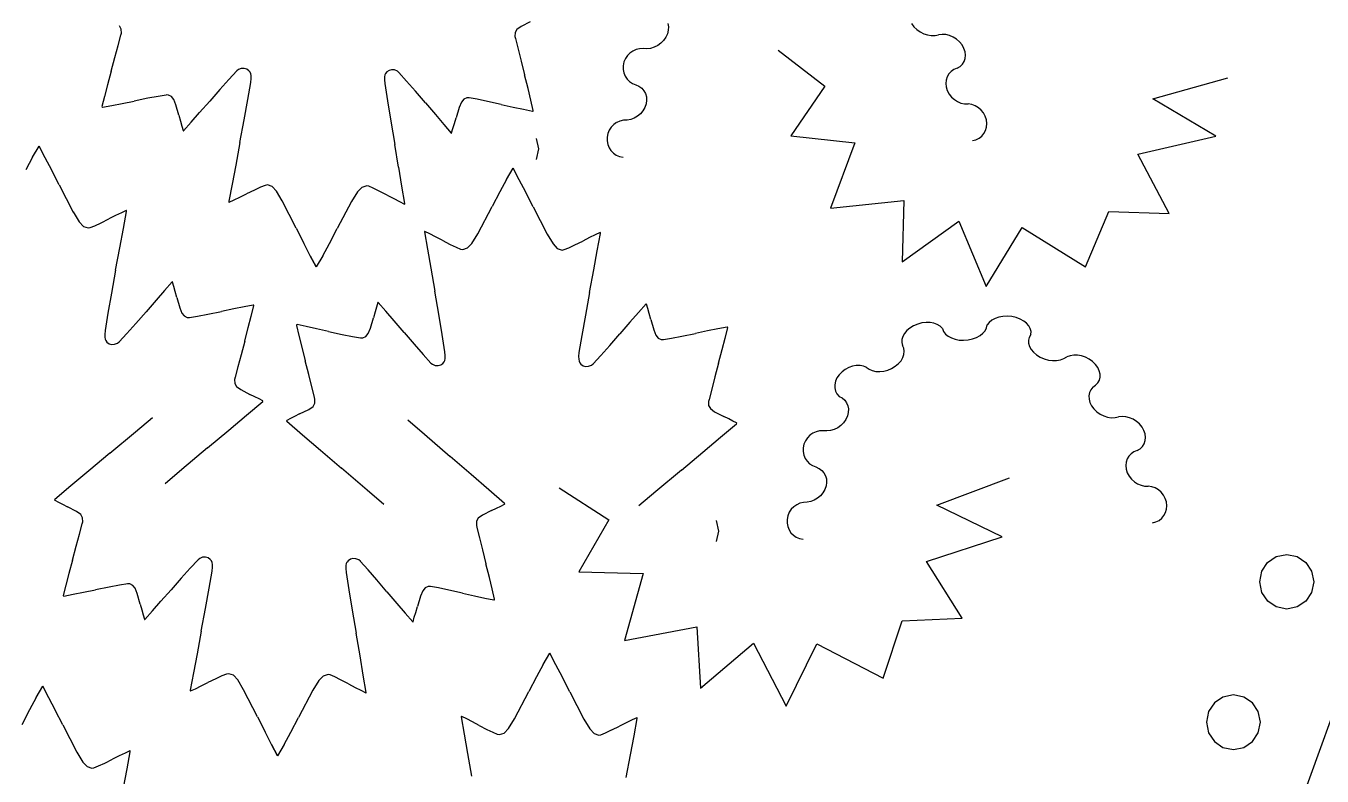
# Model space of a CAD drawing. Extents: x -196 to 369, y 430 to 811.
# Drawn here: x 111.6 to 257.4, y 496.3 to 580.6 of the extents above; entities that cross this region are included whole.
import ezdxf

# ---------------------------------------------------------------- set-up
doc = ezdxf.new("R2010")
doc.units = 0

msp = doc.modelspace()

# ---------------------------------------------------------------- linework, layer by layer
at = {"layer": 'Layer 1'}
for p, q in [((122.281, 580.297), (122.084638, 580.647657)), ((167.271, 580.594), (166.79624, 580.253156)), ((168.308, 581.108), (167.27147, 580.594752)), ((183.78821, 580.910415), (183.854451, 580.544671)), ((183.854, 580.545), (183.841175, 580.159537)), ((211.208, 580.915), (211.472018, 580.552819)), ((211.472018, 580.552819), (211.803784, 580.229743)), ((121.925, 578.448), (122.23357, 579.60847)), ((122.234, 579.608), (122.290186, 579.851986)), ((122.29, 579.852), (122.280777, 580.296841)), ((166.599, 579.909), (166.586634, 579.464321)), ((166.587, 579.465), (166.640607, 579.215405)), ((166.79624, 580.253156), (166.599124, 579.90899)), ((166.64, 579.215), (166.929751, 578.0488)), ((183.566, 579.371), (183.31054, 578.998727)), ((183.746, 579.765), (183.565744, 579.37133)), ((183.841, 580.159), (183.746004, 579.764226)), ((211.803784, 580.229743), (212.178456, 579.966671)), ((212.179, 579.966), (212.583927, 579.765888)), ((212.583927, 579.765888), (213.006503, 579.631702)), ((213.006, 579.632), (213.433574, 579.566705)), ((213.433574, 579.566705), (213.853524, 579.573267)), ((213.854, 579.573), (214.253697, 579.654367)), ((214.662, 579.699), (214.253495, 579.654678)), ((215.080879, 579.666918), (214.662496, 579.698764)), ((215.497, 579.563), (215.080879, 579.666918)), ((215.897861, 579.391761), (215.49615, 579.56364)), ((216.273, 579.156), (215.897861, 579.391761)), ((216.609618, 578.860086), (216.273198, 579.155618)), ((121.56, 577.09), (121.924561, 578.44788)), ((166.93, 578.049), (167.272736, 576.68321)), ((179.517947, 577.596372), (179.235947, 577.308199)), ((179.847, 577.827), (179.517947, 577.596372)), ((180.214131, 577.991594), (179.847134, 577.826227)), ((180.61, 578.084), (180.214131, 577.991594)), ((181.026, 578.096), (180.610331, 578.084263)), ((181.437, 578.072), (181.025653, 578.095905)), ((181.85144, 578.124607), (181.436588, 578.072021)), ((182.258, 578.249), (181.85144, 578.124607)), ((182.645383, 578.441073), (182.2589, 578.249567)), ((183, 578.695), (182.645383, 578.441073)), ((183.311, 579.006), (183.000019, 578.694345)), ((196.192, 577.913), (201.46296, 573.86094)), ((216.89517, 578.508877), (216.609618, 578.860086)), ((217.108, 578.125), (216.89517, 578.508877)), ((217.236, 577.736), (217.108162, 578.125226)), ((217.281, 577.352), (217.235932, 577.736026)), ((121.141, 575.543), (121.560906, 577.08979)), ((167.273, 576.683), (167.66752, 575.12847)), ((178.763581, 576.175441), (178.759938, 575.754644)), ((178.85, 576.59), (178.763581, 576.175441)), ((179.01, 576.97), (178.849296, 576.589853)), ((179.236, 577.308), (179.010104, 576.969998)), ((216.678, 576.079), (216.941839, 576.336681)), ((216.941839, 576.336681), (217.13178, 576.641782)), ((217.132, 576.642), (217.245836, 576.983955)), ((217.245836, 576.983955), (217.28132, 577.352224)), ((121.141, 575.543), (120.729835, 574.01529)), ((135.272, 575.583), (134.39412, 574.628906)), ((135.459, 575.728), (135.272303, 575.583554)), ((135.783, 575.849), (135.459341, 575.727881)), ((136.103, 575.868), (135.782172, 575.848638)), ((136.397, 575.784), (136.103738, 575.867878)), ((136.641, 575.605), (136.39686, 575.784346)), ((136.77, 575.439), (136.640345, 575.605008)), ((136.845, 575.272), (136.77012, 575.43879)), ((136.882, 575.058), (136.845904, 575.271979)), ((136.852, 574.292), (136.890292, 574.729047)), ((136.89, 574.729), (136.881191, 575.058241)), ((151.915, 574.924), (151.901249, 574.595299)), ((151.955, 575.138), (151.915695, 574.924826)), ((152.032, 575.303), (151.954625, 575.137585)), ((152.165, 575.467), (152.03288, 575.303356)), ((152.411, 575.642), (152.16415, 575.467012)), ((152.706, 575.72), (152.411435, 575.641363)), ((153.026, 575.695), (152.705506, 575.72007)), ((153.348, 575.568), (153.026336, 575.695005)), ((153.533, 575.42), (153.348499, 575.567882)), ((154.396, 574.45), (153.532572, 575.420028)), ((168.053, 573.594), (167.667311, 575.12905)), ((178.759938, 575.754644), (178.836752, 575.356614)), ((178.836, 575.356), (178.985956, 574.989683)), ((178.985956, 574.989683), (179.201795, 574.664032)), ((215.215756, 574.920715), (215.102074, 574.563393)), ((215.401, 575.241), (215.215756, 574.920715)), ((215.653955, 575.514032), (215.401581, 575.240868)), ((215.969, 575.73), (215.653955, 575.514032)), ((216.342, 575.879), (215.96873, 575.730262)), ((216.343, 575.879), (216.67852, 576.078721)), ((238.38305, 572.44474), (246.80436, 574.80161)), ((120.729, 574.015), (120.392074, 572.71885)), ((133.381, 573.505), (132.23215, 572.20006)), ((134.395, 574.629), (133.38127, 573.50492)), ((136.52, 572.363), (136.851504, 574.29212)), ((151.902, 574.596), (151.933733, 574.158322)), ((151.934, 574.158), (152.239039, 572.20824)), ((155.393, 573.308), (154.396284, 574.45046)), ((156.522, 571.982), (155.39286, 573.30769)), ((168.368, 572.291), (168.053292, 573.59388)), ((179.202, 574.664), (179.476414, 574.387921)), ((179.476414, 574.387921), (179.80213, 574.170383)), ((179.802, 574.171), (180.171737, 574.020933)), ((180.172, 574.021), (180.540477, 573.862295)), ((180.541, 573.862), (180.849146, 573.637643)), ((180.849146, 573.637643), (181.092859, 573.357801)), ((181.092, 573.358), (181.267148, 573.032873)), ((201.46296, 573.86094), (197.6366, 568.29128)), ((215.065, 574.179), (215.107762, 573.77778)), ((215.103, 574.564), (215.065325, 574.1797)), ((215.108, 573.778), (215.235652, 573.369936)), ((215.235652, 573.369936), (215.44193, 572.983667)), ((120.393, 572.719), (120.10083, 571.56638)), ((121.202, 571.685), (122.36475, 571.911996)), ((122.365, 571.912), (123.73481, 572.193301)), ((125.263, 572.505), (123.73447, 572.193442)), ((126.437, 572.724), (125.26293, 572.504643)), ((127.351, 572.877), (126.437831, 572.723601)), ((127.59, 572.869), (127.35054, 572.877741)), ((127.932, 572.693), (127.590147, 572.868969)), ((128.192, 572.362), (127.932191, 572.692509)), ((128.436, 571.762), (128.191782, 572.362535)), ((128.769, 570.595), (128.43607, 571.7612)), ((131.101, 570.907), (132.23215, 572.19999)), ((136.116, 570.098), (136.520349, 572.36251)), ((152.239, 572.208), (152.612107, 569.9197)), ((156.522, 571.982), (157.63351, 570.66868)), ((160.564, 572.074), (160.310793, 571.477889)), ((160.829, 572.4), (160.56432, 572.074159)), ((161.173, 572.569), (160.828514, 572.399161)), ((161.413, 572.574), (161.173084, 572.569569)), ((162.321, 572.404), (161.413348, 572.574087)), ((163.489, 572.162), (162.32038, 572.403335)), ((165.014, 571.821), (163.48941, 572.162026)), ((165.014, 571.821), (166.37818, 571.514155)), ((168.64, 571.134), (168.368537, 572.29076)), ((181.34, 571.887), (181.199649, 571.482541)), ((181.267148, 573.032873), (181.369606, 572.672644)), ((181.396, 572.287), (181.340705, 571.887109)), ((181.37, 572.672), (181.395644, 572.286836)), ((215.44193, 572.983667), (215.710239, 572.644926)), ((215.71, 572.645), (216.029237, 572.359576)), ((216.029237, 572.359576), (216.388304, 572.133217)), ((216.388, 572.133), (216.775801, 571.971454)), ((216.775801, 571.971454), (217.181229, 571.880518)), ((217.181, 571.881), (217.592969, 571.866414)), ((217.997, 571.799), (217.592568, 571.865657)), ((218.38142, 571.658659), (217.997977, 571.799855)), ((245.439, 568.255), (238.38305, 572.44474)), ((120.1, 571.567), (120.114839, 571.509399)), ((120.115, 571.509), (120.170475, 571.490751)), ((120.171, 571.491), (121.20268, 571.68507)), ((128.769, 570.595), (128.948066, 569.932304)), ((130.144, 569.822), (131.100788, 570.90663)), ((157.634, 570.669), (158.574377, 569.56739)), ((159.771, 569.658), (159.959987, 570.317527)), ((160.311, 571.478), (159.960595, 570.31785)), ((166.378, 571.515), (167.53682, 571.266881)), ((167.537, 571.266), (168.56372, 571.05411)), ((168.564, 571.055), (168.62317, 571.073295)), ((168.623, 571.073), (168.639621, 571.134002)), ((180.374974, 570.494281), (180.008982, 570.277665)), ((180.703, 570.771), (180.374974, 570.494281)), ((180.981369, 571.101987), (180.702576, 570.770605)), ((181.199649, 571.482541), (180.981369, 571.101987)), ((218.734, 571.45), (218.38142, 571.658659)), ((219.045769, 571.180287), (218.73393, 571.449315)), ((219.307, 570.858), (219.045769, 571.180287)), ((219.507071, 570.489585), (219.30632, 570.858045)), ((219.63747, 570.082061), (219.507071, 570.489585)), ((128.948, 569.933), (129.103348, 569.371068)), ((129.103, 569.371), (129.243215, 568.871802)), ((129.244, 568.872), (129.25953, 568.847816)), ((129.259, 568.847), (129.280569, 568.850772)), ((129.281, 568.849), (130.144347, 569.822362)), ((135.637, 567.528), (136.115717, 570.09825)), ((152.612, 569.92), (153.055406, 567.32142)), ((158.574, 569.567), (159.422351, 568.578761)), ((159.46, 568.602), (159.607589, 569.098748)), ((159.608, 569.099), (159.771772, 569.658417)), ((177.193, 568.92), (177.032296, 568.539853)), ((177.418, 569.258), (177.192104, 568.92)), ((177.699962, 569.54638), (177.417962, 569.258198)), ((178.029, 569.777), (177.699962, 569.54638)), ((178.396131, 569.942594), (178.029126, 569.777219)), ((178.792, 570.035), (178.396131, 569.942594)), ((179.208, 570.047), (178.792331, 570.035272)), ((179.208, 570.047), (178.795749, 570.043511)), ((179.616315, 570.126969), (179.20821, 570.046973)), ((180.009, 570.278), (179.616315, 570.126969)), ((219.361047, 568.548717), (219.541409, 568.887084)), ((219.542, 568.887), (219.652378, 569.26163)), ((219.686, 569.663), (219.63747, 570.082061)), ((219.652, 569.262), (219.686071, 569.663535)), ((135.637, 567.528), (135.15829, 564.99343)), ((159.422, 568.579), (159.444, 568.579)), ((159.444, 568.577), (159.459898, 568.601832)), ((168.964, 567.994), (169.23915, 566.81258)), ((176.945567, 568.125441), (176.941923, 567.704652)), ((176.941923, 567.704652), (177.018745, 567.306613)), ((177.032, 568.54), (176.945567, 568.125441)), ((197.637, 568.291), (204.81597, 567.508316)), ((204.81597, 567.508316), (202.09915, 560.163186)), ((218.066, 567.746), (218.46326, 567.845499)), ((218.463, 567.845), (218.815499, 568.018274)), ((218.815499, 568.018274), (219.116915, 568.255954)), ((219.117, 568.256), (219.361047, 568.548717)), ((236.69361, 566.231411), (245.43875, 568.254881)), ((112.297, 565.869), (113.035723, 567.12387)), ((113.035723, 567.12387), (113.6979, 565.86109)), ((113.698, 565.861), (113.035823, 567.12378)), ((153.497, 564.762), (153.055672, 567.32109)), ((169.23915, 566.81258), (168.963986, 565.63119)), ((177.019, 567.307), (177.168963, 566.940683)), ((177.168963, 566.940683), (177.384802, 566.615032)), ((177.384, 566.615), (177.658414, 566.338921)), ((177.658414, 566.338921), (177.98413, 566.121383)), ((177.985, 566.121), (178.354737, 565.970941)), ((178.354, 565.971), (178.760458, 565.89735)), ((240.1987, 559.528231), (236.69361, 566.231411)), ((112.297, 565.869), (111.552558, 564.4671)), ((113.6979, 565.86109), (114.431177, 564.45097)), ((135.159, 564.993), (134.755775, 562.84331)), ((153.863, 562.602), (153.497592, 564.76275)), ((165.627, 563.389), (166.365723, 564.64387)), ((166.365723, 564.64387), (167.0279, 563.38109)), ((167.028, 563.381), (166.365823, 564.64378)), ((114.431177, 564.45097), (114.431, 564.451)), ((115.292, 562.776), (114.431406, 564.45098)), ((165.627, 563.389), (164.882558, 561.9871)), ((167.0279, 563.38109), (167.761177, 561.97097)), ((115.292, 562.776), (116.87463, 559.7139)), ((134.755, 562.844), (134.395102, 560.91642)), ((135.618599, 561.372153), (136.384754, 561.752023)), ((137.267, 562.187), (136.384852, 561.75249)), ((137.957, 562.5), (137.26782, 562.186396)), ((138.482, 562.714), (137.955966, 562.50033)), ((138.723, 562.757), (138.482471, 562.713517)), ((139.253, 562.578), (138.722774, 562.757878)), ((139.734, 562.069), (139.253008, 562.577636)), ((140.392, 560.953), (139.734436, 562.06893)), ((148.87, 561.992), (148.197953, 560.89214)), ((149.36, 562.488), (148.87039, 561.991564)), ((149.898, 562.658), (149.359056, 562.488211)), ((150.146, 562.609), (149.898574, 562.657599)), ((150.646, 562.397), (150.146468, 562.609693)), ((151.313, 562.075), (150.646129, 562.396272)), ((152.192, 561.616), (151.311805, 562.075432)), ((152.192, 561.616), (152.94049, 561.220424)), ((154.188, 560.654), (153.862864, 562.6017)), ((164.882, 561.987), (164.00839, 560.32181)), ((168.621, 560.296), (167.760406, 561.97098)), ((167.761177, 561.97097), (167.761, 561.971)), ((134.388, 560.84), (134.398655, 560.819784)), ((134.395, 560.916), (134.388133, 560.839396)), ((134.398, 560.819), (134.419978, 560.816916)), ((134.42, 560.817), (134.973888, 561.067959)), ((134.974, 561.068), (135.618599, 561.372153)), ((141.965, 557.886), (140.39238, 560.95325)), ((148.198, 560.892), (146.57721, 557.84488)), ((152.941, 561.22), (153.577346, 560.893238)), ((153.578, 560.893), (154.141933, 560.609398)), ((154.142, 560.61), (154.176165, 560.616292)), ((154.176, 560.616), (154.187567, 560.654019)), ((162.398, 557.269), (164.00883, 560.3214)), ((168.621, 560.296), (170.20363, 557.2339)), ((202.09915, 560.163186), (210.33717, 561.022715)), ((210.33717, 561.022715), (210.172598, 554.118265)), ((116.874, 559.714), (117.535206, 558.60022)), ((120.003, 558.49), (120.883724, 558.927389)), ((121.648398, 559.309743), (120.883488, 558.927372)), ((122.292, 559.616), (121.648398, 559.309743)), ((122.845, 559.869), (122.291935, 559.616233)), ((122.517, 557.841), (122.8706, 559.76974)), ((122.867, 559.867), (122.845015, 559.869013)), ((122.878, 559.847), (122.867279, 559.867181)), ((122.871, 559.77), (122.877617, 559.846626)), ((210.172, 554.118), (216.54834, 558.67728)), ((216.54834, 558.67728), (219.60719, 551.31859)), ((230.773, 553.535), (233.42166, 559.77459)), ((233.422, 559.774), (240.1987, 559.528231)), ((117.536, 558.6), (118.01865, 558.092938)), ((118.018, 558.093), (118.54881, 557.914855)), ((118.549, 557.915), (118.789386, 557.959269)), ((118.789, 557.959), (119.314333, 558.174387)), ((119.315, 558.174), (120.003151, 558.489854)), ((122.121, 555.69), (122.517201, 557.841)), ((141.965, 557.886), (142.820119, 556.20822)), ((145.698, 556.182), (146.577045, 557.84433)), ((156.407, 557.488), (156.738496, 555.54137)), ((156.419, 557.526), (156.407557, 557.487943)), ((156.453, 557.532), (156.418856, 557.525596)), ((157.018, 557.25), (156.453144, 557.531758)), ((157.656, 556.925), (157.01859, 557.249682)), ((161.729, 556.167), (162.397451, 557.26905)), ((170.204, 557.234), (170.865206, 556.12022)), ((176.175, 557.389), (175.621935, 557.136233)), ((175.847, 555.361), (176.2006, 557.28974)), ((176.197, 557.387), (176.175015, 557.389013)), ((176.208, 557.367), (176.197279, 557.387181)), ((176.201, 557.29), (176.207617, 557.366626)), ((219.60719, 551.31859), (223.64574, 557.98495)), ((223.646, 557.985), (230.77301, 553.53482)), ((142.819465, 556.20798), (142.82, 556.208)), ((143.548132, 554.79548), (142.819465, 556.20798)), ((144.949, 554.783), (145.698018, 556.18246)), ((158.406, 556.532), (157.656222, 556.925129)), ((158.406, 556.532), (159.28769, 556.075445)), ((159.287, 556.076), (159.954916, 555.756908)), ((159.955, 555.757), (160.455224, 555.54594)), ((161.241, 555.669), (161.728986, 556.167033)), ((170.866, 556.12), (171.34865, 555.612938)), ((172.644, 555.694), (173.332151, 556.009854)), ((173.333, 556.01), (174.213724, 556.447389)), ((174.978398, 556.829743), (174.213488, 556.447372)), ((175.622, 557.136), (174.978398, 556.829743)), ((121.65, 553.154), (122.120429, 555.69012)), ((143.548, 554.796), (144.206049, 553.53107)), ((144.206181, 553.53055), (143.548132, 554.79548)), ((144.949, 554.783), (144.206181, 553.53055)), ((156.739, 555.541), (157.111464, 553.38145)), ((160.456, 555.546), (160.703584, 555.498209)), ((160.703, 555.498), (161.241387, 555.669549)), ((171.348, 555.613), (171.87881, 555.434855)), ((171.879, 555.435), (172.119386, 555.479269)), ((172.119, 555.479), (172.644333, 555.694387)), ((175.451, 553.21), (175.847201, 555.361)), ((277.455, 555.31), (234.546, 436.805)), ((121.65, 553.154), (121.179681, 550.5822)), ((157.112, 553.382), (157.561684, 550.82437)), ((174.98, 550.674), (175.450429, 553.21012)), ((128.011, 551.854), (127.150837, 550.877823)), ((128.033, 551.856), (128.011443, 551.852158)), ((128.048, 551.832), (128.032391, 551.856133)), ((128.19, 551.333), (128.048155, 551.831737)), ((121.18, 550.582), (120.78305, 548.31618)), ((127.151, 550.878), (126.19776, 549.79025)), ((128.347, 550.771), (128.189818, 551.332421)), ((128.529, 550.109), (128.34777, 550.771107)), ((128.529, 550.109), (128.865737, 548.94389)), ((158.013, 548.227), (157.561109, 550.82412)), ((174.98, 550.674), (174.509681, 548.1022)), ((123.926, 547.185), (125.07058, 548.49369)), ((126.198, 549.79), (125.07108, 548.49332)), ((128.866, 548.944), (129.112178, 548.344266)), ((132.041, 548.211), (133.5685, 548.527549)), ((134.937, 548.814), (133.56811, 548.528226)), ((136.099, 549.045), (134.937, 548.814207)), ((137.13, 549.242), (136.09896, 549.044562)), ((136.912, 548.013), (137.200404, 549.16657)), ((137.185, 549.224), (137.129465, 549.242068)), ((137.2, 549.166), (137.184973, 549.223552)), ((150.853, 548.465), (150.666169, 547.804859)), ((151.015, 549.025), (150.853056, 548.465051)), ((151.161, 549.523), (151.015034, 549.025772)), ((151.177, 549.547), (151.161183, 549.522117)), ((151.199, 549.546), (151.177, 549.546)), ((152.05, 548.56), (151.198426, 549.545463)), ((152.994, 547.462), (152.05003, 548.56054)), ((181.341, 549.374), (180.480837, 548.397823)), ((181.363, 549.376), (181.341443, 549.372158)), ((181.378, 549.352), (181.362391, 549.376133)), ((181.52, 548.853), (181.378155, 549.351737)), ((181.677, 548.291), (181.519818, 548.852421)), ((120.783, 548.317), (120.457799, 546.3868)), ((122.916, 546.057), (123.92605, 547.18439)), ((129.112, 548.344), (129.372887, 548.014341)), ((129.372, 548.015), (129.714425, 547.840149)), ((129.715, 547.84), (129.954488, 547.832041)), ((129.954, 547.832), (130.866663, 547.988381)), ((130.867, 547.988), (132.04034, 548.211191)), ((136.579, 546.716), (136.91169, 548.01325)), ((142.007, 547.022), (141.990579, 546.960944)), ((142.065, 547.04), (142.00589, 547.021511)), ((143.093, 546.832), (142.06559, 547.040535)), ((150.32, 546.644), (150.666613, 547.80528)), ((154.11, 546.152), (152.9942, 547.46169)), ((158.394, 545.94), (158.013421, 548.22707)), ((174.51, 548.102), (174.11305, 545.83618)), ((179.528, 547.31), (178.40108, 546.01332)), ((180.481, 548.398), (179.52776, 547.31025)), ((181.858, 547.629), (181.67677, 548.291107)), ((181.858, 547.629), (182.194737, 546.46389)), ((211.906, 547.106), (211.448868, 546.913032)), ((212.374, 547.23), (211.905375, 547.106039)), ((212.841, 547.286), (212.373928, 547.229784)), ((213.294138, 547.276445), (212.841652, 547.286736)), ((213.719, 547.201), (213.294138, 547.276445)), ((214.10249, 547.061005), (213.718285, 547.200365)), ((214.433, 546.859), (214.10249, 547.061005)), ((219.662, 546.677), (219.738174, 547.007576)), ((219.954, 547.293), (219.737891, 547.007003)), ((220.248743, 547.536684), (219.954286, 547.292998)), ((220.61, 547.733), (220.248743, 547.536684)), ((221.025837, 547.877583), (220.609349, 547.733704)), ((221.486, 547.964), (221.025837, 547.877583)), ((221.978291, 547.987137), (221.486001, 547.963274)), ((222.491155, 547.943422), (221.978291, 547.987137)), ((222.989, 547.833), (222.491155, 547.943422)), ((223.439, 547.666), (222.989768, 547.83346)), ((223.831, 547.45), (223.438998, 547.666367)), ((224.15719, 547.192818), (223.830983, 547.449968)), ((224.409, 546.903), (224.15719, 547.192818)), ((120.421, 545.949), (120.430884, 545.61979)), ((120.458, 546.386), (120.421136, 545.948831)), ((120.431, 545.62), (120.467795, 545.40614)), ((122.042, 545.1), (122.916759, 546.056957)), ((136.173, 545.186), (136.579173, 546.71505)), ((141.99, 546.961), (142.265239, 545.80513)), ((142.265, 545.805), (142.583962, 544.50315)), ((144.253, 546.587), (143.09337, 546.831333)), ((145.618, 546.285), (144.25282, 546.587388)), ((145.618, 546.285), (147.14369, 545.948956)), ((147.143, 545.949), (148.31241, 545.711483)), ((148.313, 545.711), (149.221202, 545.543879)), ((149.221, 545.544), (149.4609, 545.549215)), ((149.461, 545.549), (149.804929, 545.719963)), ((149.805, 545.72), (150.068614, 546.046704)), ((150.069, 546.047), (150.320259, 546.643935)), ((154.11, 546.152), (155.24346, 544.83001)), ((158.705, 543.991), (158.393594, 545.93975)), ((174.113, 545.837), (173.787799, 543.9068)), ((177.256, 544.705), (178.40058, 546.01369)), ((182.195, 546.464), (182.441178, 545.864266)), ((182.442, 545.864), (182.702887, 545.534341)), ((182.702, 545.535), (183.044425, 545.360149)), ((183.284, 545.352), (184.196663, 545.508381)), ((184.197, 545.508), (185.37034, 545.731191)), ((185.37, 545.731), (186.8975, 546.047549)), ((188.267, 546.334), (186.89811, 546.048226)), ((189.429, 546.565), (188.267, 546.334207)), ((190.46, 546.762), (189.42896, 546.564562)), ((189.909, 544.236), (190.24169, 545.53325)), ((190.242, 545.533), (190.530404, 546.68657)), ((190.515, 546.744), (190.459465, 546.762068)), ((190.53, 546.686), (190.514973, 546.743552)), ((210.24, 545.72), (210.137105, 545.375511)), ((210.427459, 546.055232), (210.24058, 545.719033)), ((210.694, 546.373), (210.427459, 546.055232)), ((211.035901, 546.662436), (210.694005, 546.373191)), ((211.448868, 546.913032), (211.035901, 546.662436)), ((214.697, 546.596), (214.433226, 546.859388)), ((214.697, 546.596), (214.824229, 546.272293)), ((214.824, 546.272), (215.040991, 545.98528)), ((215.040991, 545.98528), (215.336184, 545.740656)), ((215.336, 545.741), (215.697816, 545.543546)), ((215.697816, 545.543546), (216.114691, 545.398363)), ((218.078024, 545.436097), (218.526607, 545.60222)), ((218.526, 545.602), (218.917221, 545.81722)), ((218.917221, 545.81722), (219.242526, 546.07344)), ((219.243, 546.074), (219.493819, 546.363095)), ((219.493819, 546.363095), (219.66159, 546.676976)), ((224.455, 545.612), (224.37485, 545.282188)), ((224.57774, 546.588734), (224.408908, 546.903072)), ((224.632, 545.919), (224.455074, 545.612196)), ((224.655, 546.258), (224.57774, 546.588734)), ((224.632, 545.919), (224.654892, 546.258015)), ((120.467, 545.406), (120.542425, 545.239455)), ((120.543, 545.24), (120.673197, 545.074416)), ((120.673, 545.074), (120.917725, 544.895453)), ((120.918, 544.896), (121.211534, 544.81308)), ((121.211, 544.813), (121.531763, 544.83341)), ((121.532, 544.833), (121.855261, 544.955175)), ((121.855, 544.955), (122.041224, 545.100055)), ((136.173, 545.186), (135.758149, 543.63784)), ((142.584, 544.503), (142.9747, 542.96922)), ((155.244, 544.83), (156.24444, 543.6908)), ((176.246, 543.577), (177.25605, 544.70439)), ((183.045, 545.36), (183.284488, 545.352041)), ((189.503, 542.706), (189.909173, 544.23505)), ((210.137105, 545.375511), (210.122478, 545.032825)), ((210.123, 545.032), (210.200955, 544.70125)), ((210.34, 544.384), (210.20044, 544.701153)), ((210.390431, 544.043534), (210.340033, 544.384144)), ((216.115, 545.398), (216.575361, 545.310171)), ((216.576, 545.311), (217.068275, 545.285625)), ((217.068, 545.285), (217.580622, 545.327162)), ((217.580622, 545.327162), (218.078024, 545.436097)), ((224.37485, 545.282188), (224.387257, 544.939543)), ((224.387, 544.939), (224.487713, 544.593664)), ((224.487713, 544.593664), (224.672492, 544.255787)), ((224.672, 544.256), (224.936607, 543.935732)), ((135.758, 543.638), (135.397877, 542.27894)), ((143.374, 541.416), (142.974405, 542.96923)), ((156.244, 543.691), (157.110592, 542.723797)), ((157.11, 542.724), (157.294983, 542.576722)), ((158.233, 542.506), (158.479277, 542.681794)), ((158.479, 542.682), (158.610585, 542.846075)), ((158.611, 542.846), (158.687835, 543.011666)), ((158.687, 543.011), (158.725609, 543.224302)), ((158.738, 543.553), (158.704838, 543.990572)), ((158.726, 543.225), (158.738677, 543.553744)), ((173.751, 543.469), (173.760884, 543.13979)), ((173.788, 543.906), (173.751136, 543.468831)), ((173.761, 543.14), (173.797795, 542.92614)), ((173.797, 542.926), (173.872425, 542.759455)), ((173.873, 542.76), (174.003197, 542.594416)), ((174.003, 542.594), (174.247725, 542.415453)), ((175.185, 542.475), (175.371224, 542.620055)), ((175.372, 542.62), (176.246759, 543.576957)), ((189.503, 542.706), (189.088149, 541.15784)), ((209.386866, 542.35742), (209.74722, 542.65723)), ((209.74722, 542.65723), (210.030101, 542.986278)), ((210.03, 542.987), (210.23306, 543.334753)), ((210.23306, 543.334753), (210.353979, 543.690663)), ((210.354, 543.69), (210.390431, 544.043534)), ((224.937, 543.936), (225.277188, 543.643491)), ((225.277, 543.643), (225.688522, 543.388417)), ((225.688522, 543.388417), (226.14462, 543.19098)), ((226.14462, 543.19098), (226.612658, 543.062401)), ((226.613, 543.063), (227.079922, 543.002149)), ((227.079922, 543.002149), (227.53269, 543.00788)), ((227.533, 543.008), (227.958556, 543.079159)), ((227.958556, 543.079159), (228.343842, 543.214607)), ((228.343, 543.214), (228.674973, 543.4126)), ((229.054, 543.544), (228.675098, 543.412456)), ((229.467423, 543.604843), (229.05416, 543.544648)), ((229.902, 543.595), (229.467423, 543.604843)), ((230.344896, 543.515955), (229.902035, 543.594514)), ((230.783, 543.37), (230.344896, 543.515955)), ((231.203411, 543.157982), (230.783103, 543.370029)), ((231.592892, 542.881147), (231.203411, 543.157982)), ((231.923, 542.557), (231.592892, 542.881147)), ((135.398, 542.279), (135.093223, 541.11753)), ((143.722, 540.051), (143.374805, 541.41566)), ((157.296, 542.577), (157.618077, 542.451046)), ((157.618, 542.451), (157.938574, 542.426977)), ((157.938, 542.426), (158.232307, 542.505599)), ((174.248, 542.416), (174.541534, 542.33308)), ((174.541, 542.333), (174.861763, 542.35341)), ((174.862, 542.353), (175.185261, 542.475175)), ((189.088, 541.158), (188.727877, 539.79894)), ((203.072331, 541.412246), (202.82289, 541.044733)), ((203.391, 541.742), (203.072331, 541.412246)), ((203.754, 542.013), (203.390085, 541.742403)), ((204.151, 542.221), (203.754351, 542.012765)), ((204.568397, 542.363142), (204.151533, 542.220484)), ((204.993, 542.437), (204.568397, 542.363142)), ((205.412456, 542.439393), (204.992626, 542.437566)), ((205.815, 542.366), (205.412456, 542.439393)), ((206.188, 542.214), (205.815238, 542.365836)), ((206.119, 542.262), (206.429296, 542.034894)), ((206.429, 542.035), (206.793571, 541.876976)), ((206.793571, 541.876976), (207.199317, 541.78766)), ((207.2, 541.787), (207.633793, 541.765994)), ((207.633793, 541.765994), (208.082529, 541.812924)), ((208.082, 541.813), (208.532567, 541.927475)), ((208.533, 541.928), (208.972284, 542.109639)), ((208.972, 542.109), (209.386866, 542.35742)), ((232.173, 542.209), (231.922997, 542.556795)), ((232.342, 541.849), (232.17339, 542.209752)), ((232.427113, 541.485697), (232.341219, 541.848758)), ((232.346, 540.795), (232.429413, 541.130668)), ((232.429, 541.131), (232.427113, 541.485697)), ((135.093, 541.118), (135.037611, 540.873832)), ((135.038, 540.874), (135.048676, 540.429192)), ((135.048, 540.429), (135.245506, 540.078986)), ((135.246, 540.079), (135.722601, 539.727495)), ((135.722, 539.727), (136.75051, 539.200123)), ((144.015, 538.886), (143.721441, 540.05125)), ((188.728, 539.799), (188.423223, 538.63753)), ((202.574647, 540.286351), (202.573919, 539.916653)), ((202.574, 539.917), (202.654013, 539.567918)), ((202.657, 540.666), (202.574647, 540.286351)), ((202.82289, 541.044733), (202.657595, 540.665815)), ((231.385243, 539.713726), (231.238387, 539.393059)), ((231.612, 539.994), (231.385243, 539.713726)), ((231.612, 539.994), (231.917919, 540.223191)), ((231.918, 540.224), (232.175965, 540.489622)), ((232.176, 540.489), (232.346045, 540.79499)), ((136.389, 536.851), (138.19592, 538.37853)), ((137.313, 538.923), (136.75095, 539.199992)), ((137.786, 538.679), (137.312719, 538.923086)), ((138.194107, 538.461572), (137.785838, 538.67942)), ((138.216389, 538.423607), (138.194107, 538.461572)), ((138.196, 538.379), (138.216389, 538.423607)), ((144.069, 538.637), (144.014578, 538.886419)), ((144.059, 538.192), (144.069913, 538.636717)), ((188.423, 538.638), (188.367611, 538.393832)), ((188.368, 538.394), (188.378676, 537.949192)), ((202.654013, 539.567918), (202.813435, 539.250167)), ((202.814, 539.25), (203.051643, 538.974228)), ((203.051, 538.974), (203.402541, 538.79139)), ((203.403, 538.791), (203.687871, 538.546966)), ((203.687871, 538.546966), (203.902952, 538.251957)), ((203.903, 538.252), (204.04521, 537.916415)), ((231.238, 539.393), (231.171799, 539.042647)), ((231.171799, 539.042647), (231.187013, 538.673298)), ((231.187, 538.674), (231.28439, 538.296345)), ((231.285, 538.296), (231.465321, 537.920729)), ((134.381, 535.161), (136.38926, 536.85153)), ((142.354, 536.988), (141.789482, 536.717101)), ((142.354, 536.988), (143.38884, 537.504631)), ((143.389, 537.505), (143.862644, 537.847393)), ((143.862644, 537.847393), (144.058635, 538.192201)), ((188.378, 537.949), (188.575506, 537.598986)), ((188.575, 537.599), (189.051601, 537.247495)), ((189.052, 537.247), (190.08051, 536.720123)), ((204.003, 536.771), (203.822744, 536.37733)), ((204.098, 537.165), (204.003004, 536.770226)), ((204.04521, 537.916415), (204.111451, 537.550671)), ((204.111, 537.551), (204.098174, 537.165537)), ((231.465, 537.921), (231.729018, 537.558819)), ((231.729018, 537.558819), (232.060784, 537.235743)), ((232.060784, 537.235743), (232.435456, 536.972671)), ((232.436, 536.972), (232.840927, 536.771888)), ((232.840927, 536.771888), (233.263503, 536.637702)), ((123.9, 534.974), (125.8102, 536.59693)), ((140.901908, 536.266174), (140.880682, 536.231282)), ((140.880682, 536.231282), (140.898913, 536.190033)), ((140.898913, 536.190033), (142.693343, 534.643123)), ((141.314, 536.479), (140.901908, 536.266174)), ((141.789482, 536.717101), (141.313917, 536.479017)), ((154.519, 536.35), (156.39258, 534.70337)), ((189.719, 534.371), (191.52592, 535.89853)), ((190.643, 536.443), (190.08095, 536.719992)), ((191.116, 536.199), (190.642719, 536.443086)), ((191.524107, 535.981572), (191.115838, 536.19942)), ((191.546389, 535.943607), (191.524107, 535.981572)), ((191.526, 535.899), (191.546389, 535.943607)), ((202.902383, 535.447073), (202.5159, 535.255567)), ((203.257, 535.701), (202.902383, 535.447073)), ((203.568, 536.012), (203.257019, 535.700345)), ((203.823, 536.377), (203.56754, 536.004727)), ((233.263, 536.638), (233.690574, 536.572705)), ((233.690574, 536.572705), (234.110524, 536.579267)), ((234.111, 536.579), (234.510697, 536.660367)), ((234.919, 536.705), (234.510495, 536.660678)), ((235.337879, 536.672918), (234.919496, 536.704764)), ((235.754, 536.569), (235.337879, 536.672918)), ((236.154861, 536.397761), (235.75315, 536.56964)), ((236.53, 536.162), (236.154861, 536.397761)), ((236.866618, 535.866086), (236.530198, 536.161618)), ((237.15217, 535.514877), (236.866618, 535.866086)), ((237.365, 535.131), (237.15217, 535.514877)), ((121.008, 532.566), (123.89954, 534.9743)), ((131.996, 533.166), (134.3811, 535.16109)), ((142.693, 534.643), (144.68558, 532.93188)), ((156.392, 534.703), (159.27985, 532.2154)), ((187.711, 532.681), (189.71926, 534.37153)), ((199.267, 533.976), (199.106296, 533.595853)), ((199.493, 534.314), (199.267104, 533.975998)), ((199.774947, 534.602372), (199.492947, 534.314199)), ((200.104, 534.833), (199.774947, 534.602372)), ((200.471131, 534.997594), (200.104134, 534.832227)), ((200.867, 535.09), (200.471131, 534.997594)), ((201.283, 535.102), (200.867331, 535.090263)), ((201.694, 535.078), (201.282653, 535.101905)), ((202.10844, 535.130607), (201.693588, 535.078021)), ((202.515, 535.255), (202.10844, 535.130607)), ((237.493, 534.742), (237.365162, 535.131226)), ((237.389, 533.648), (237.502836, 533.989955)), ((237.538, 534.358), (237.492932, 534.742026)), ((237.502836, 533.989955), (237.53832, 534.358224)), ((121.008, 532.566), (118.6164, 530.57872)), ((131.996, 533.166), (129.11235, 530.74827)), ((144.686, 532.932), (147.05298, 530.91131)), ((185.326, 530.686), (187.7111, 532.68109)), ((199.020581, 533.181441), (199.016938, 532.760644)), ((199.016938, 532.760644), (199.093752, 532.362614)), ((199.107, 533.596), (199.020581, 533.181441)), ((235.910955, 532.520032), (235.658581, 532.246868)), ((236.226, 532.736), (235.910955, 532.520032)), ((236.599, 532.885), (236.22573, 532.736262)), ((236.6, 532.885), (236.93552, 533.084721)), ((236.935, 533.085), (237.198839, 533.342681)), ((237.198839, 533.342681), (237.38878, 533.647782)), ((161.64, 530.187), (159.27963, 532.21541)), ((199.093, 532.362), (199.242956, 531.995683)), ((199.242956, 531.995683), (199.458795, 531.670032)), ((199.459, 531.67), (199.733414, 531.393921)), ((199.733414, 531.393921), (200.05913, 531.176383)), ((200.059, 531.177), (200.428737, 531.026933)), ((200.429, 531.027), (200.797477, 530.868295)), ((235.322, 531.185), (235.364762, 530.78378)), ((235.36, 531.57), (235.322325, 531.1857)), ((235.472756, 531.926715), (235.359074, 531.569393)), ((235.658, 532.247), (235.472756, 531.926715)), ((118.617, 530.579), (116.60323, 528.89504)), ((129.112, 530.748), (127.20712, 529.11884)), ((149.949, 528.433), (147.05304, 530.91115)), ((163.627, 528.47), (161.64002, 530.18762)), ((185.326, 530.686), (182.44235, 528.26827)), ((200.798, 530.868), (201.106146, 530.643643)), ((201.106146, 530.643643), (201.349859, 530.363801)), ((201.349, 530.364), (201.524148, 530.038873)), ((201.524148, 530.038873), (201.626606, 529.678644)), ((201.627, 529.678), (201.652644, 529.292836)), ((214.04759, 526.74258), (222.24503, 529.78813)), ((235.365, 530.784), (235.492652, 530.375936)), ((235.492652, 530.375936), (235.69893, 529.989667)), ((235.69893, 529.989667), (235.967239, 529.650926)), ((235.967, 529.651), (236.286237, 529.365576)), ((116.603, 528.895), (114.7911, 527.37338)), ((151.828, 526.793), (149.94905, 528.4335)), ((165.417029, 526.91661), (163.627659, 528.46937)), ((171.549, 528.7), (177.13715, 525.09794)), ((182.442, 528.268), (180.53712, 526.63884)), ((201.238369, 528.107987), (200.959576, 527.776605)), ((201.456649, 528.488541), (201.238369, 528.107987)), ((201.597, 528.893), (201.456649, 528.488541)), ((201.653, 529.293), (201.597705, 528.893109)), ((236.286237, 529.365576), (236.645304, 529.139217)), ((236.645, 529.139), (237.032801, 528.977454)), ((237.032801, 528.977454), (237.438229, 528.886518)), ((237.438, 528.887), (237.849969, 528.872414)), ((238.254, 528.805), (237.849568, 528.871657)), ((238.63842, 528.664659), (238.254977, 528.805855)), ((238.991, 528.456), (238.63842, 528.664659)), ((239.302769, 528.186287), (238.99093, 528.455315)), ((239.564, 527.864), (239.302769, 528.186287)), ((114.791, 527.373), (114.770465, 527.32846)), ((114.770465, 527.32846), (114.792623, 527.290422)), ((114.792623, 527.290422), (115.200178, 527.071241)), ((115.2, 527.072), (115.672481, 526.82637)), ((115.672, 526.826), (116.233142, 526.547174)), ((117.26, 526.017), (116.23321, 526.547234)), ((164.5244, 526.393054), (165.00074, 526.629584)), ((165.001, 526.629), (165.413785, 526.840479)), ((165.413785, 526.840479), (165.435125, 526.875301)), ((165.435125, 526.875301), (165.417029, 526.91661)), ((197.956962, 526.55238), (197.674962, 526.264198)), ((198.286, 526.783), (197.956962, 526.55238)), ((198.653131, 526.948594), (198.286126, 526.783219)), ((199.049, 527.041), (198.653131, 526.948594)), ((199.465, 527.053), (199.049331, 527.041272)), ((199.465, 527.053), (199.052749, 527.049511)), ((199.873315, 527.132969), (199.46521, 527.052973)), ((200.266, 527.284), (199.873315, 527.132969)), ((200.631974, 527.500281), (200.265982, 527.283665)), ((200.96, 527.777), (200.631974, 527.500281)), ((221.426, 523.151), (214.04759, 526.74258)), ((239.764071, 527.495585), (239.56332, 527.864045)), ((239.89447, 527.088061), (239.764071, 527.495585)), ((239.943, 526.669), (239.89447, 527.088061)), ((239.909, 526.268), (239.943071, 526.669535)), ((117.736, 525.664), (117.26055, 526.01706)), ((117.932, 525.313), (117.735638, 525.663657)), ((117.941, 524.868), (117.931777, 525.312841)), ((162.44724, 525.269156), (162.250124, 524.92499)), ((162.922, 525.61), (162.44724, 525.269156)), ((163.959, 526.124), (162.92247, 525.610752)), ((163.959, 526.124), (164.5244, 526.393054)), ((177.13715, 525.09794), (173.78473, 519.2308)), ((197.202567, 525.131441), (197.198923, 524.710652)), ((197.289, 525.546), (197.202567, 525.131441)), ((197.45, 525.926), (197.289296, 525.545853)), ((197.675, 526.264), (197.449104, 525.926)), ((239.072499, 525.024274), (239.373915, 525.261954)), ((239.374, 525.262), (239.618047, 525.554717)), ((239.618047, 525.554717), (239.798409, 525.893084)), ((239.799, 525.893), (239.909378, 526.26763)), ((117.576, 523.464), (117.88457, 524.62447)), ((117.885, 524.624), (117.941186, 524.867986)), ((162.25, 524.925), (162.237634, 524.480321)), ((162.238, 524.481), (162.291607, 524.231405)), ((162.291, 524.231), (162.580751, 523.0648)), ((189.49615, 523.81858), (189.220986, 522.63719)), ((189.221, 525), (189.49615, 523.81858)), ((197.198923, 524.710652), (197.275745, 524.312613)), ((197.276, 524.313), (197.425963, 523.946683)), ((197.425963, 523.946683), (197.641802, 523.621032)), ((238.323, 524.752), (238.72026, 524.851499)), ((238.72, 524.851), (239.072499, 525.024274)), ((117.211, 522.106), (117.575561, 523.46388)), ((162.581, 523.065), (162.923736, 521.69921)), ((197.641, 523.621), (197.915414, 523.344921)), ((197.915414, 523.344921), (198.24113, 523.127383)), ((198.242, 523.127), (198.611737, 522.976941)), ((198.611, 522.977), (199.017458, 522.903349)), ((212.87812, 520.410959), (221.42587, 523.151039)), ((116.792, 520.559), (117.211906, 522.10579)), ((131.11, 520.744), (130.923303, 520.599554)), ((131.434, 520.865), (131.110341, 520.743881)), ((131.754, 520.884), (131.433172, 520.864638)), ((132.048, 520.8), (131.754738, 520.883878)), ((132.292, 520.621), (132.04786, 520.800346)), ((148.357, 520.736), (148.062435, 520.657362)), ((148.677, 520.711), (148.356506, 520.73607)), ((148.999, 520.584), (148.677336, 520.711005)), ((162.924, 521.699), (163.31852, 520.14447)), ((251.285148, 520.279838), (252.2482, 520.938604)), ((252.2482, 520.938604), (253.42804, 521.18111)), ((253.42804, 521.18111), (254.608419, 520.941321)), ((254.608419, 520.941321), (255.572946, 520.284775)), ((116.792, 520.559), (116.380835, 519.03129)), ((130.046, 519.645), (129.03227, 518.52092)), ((130.923, 520.599), (130.04512, 519.644906)), ((132.171, 517.379), (132.502504, 519.30812)), ((132.421, 520.455), (132.291345, 520.621008)), ((132.496, 520.288), (132.42112, 520.45479)), ((132.533, 520.074), (132.496904, 520.287979)), ((132.503, 519.308), (132.541292, 519.745047)), ((132.541, 519.745), (132.532191, 520.074241)), ((147.566, 519.94), (147.552249, 519.611299)), ((147.553, 519.612), (147.584733, 519.174322)), ((147.606, 520.154), (147.566695, 519.940826)), ((147.683, 520.319), (147.605625, 520.153585)), ((147.816, 520.483), (147.68388, 520.319356)), ((148.062, 520.658), (147.81515, 520.483012)), ((149.184, 520.436), (148.999499, 520.583882)), ((150.047, 519.466), (149.183572, 520.436028)), ((151.044, 518.324), (150.047284, 519.46646)), ((163.704, 518.61), (163.318311, 520.14505)), ((216.9258, 514.020759), (212.87812, 520.410959)), ((250.39898, 518.10867), (250.636277, 519.303597)), ((250.636277, 519.303597), (251.285148, 520.279838)), ((255.572946, 520.284775), (256.224007, 519.310034)), ((256.224007, 519.310034), (256.46399, 518.11566)), ((116.38, 519.031), (116.043074, 517.73485)), ((123.002, 517.893), (122.088831, 517.739601)), ((123.241, 517.885), (123.00154, 517.893741)), ((123.583, 517.709), (123.241147, 517.884969)), ((129.032, 518.521), (127.88315, 517.21606)), ((147.585, 519.174), (147.890039, 517.22424)), ((152.173, 516.998), (151.04386, 518.32369)), ((164.019, 517.307), (163.704292, 518.60988)), ((173.785, 519.231), (181.00412, 519.044967)), ((181.00412, 519.044967), (178.90433, 511.500237)), ((250.638069, 516.91411), (250.39898, 518.10867)), ((256.464, 518.111), (256.225807, 516.916257)), ((115.751, 516.583), (115.765839, 516.525399)), ((116.044, 517.735), (115.75183, 516.58238)), ((115.766, 516.525), (115.821475, 516.506751)), ((115.822, 516.507), (116.85368, 516.70107)), ((116.853, 516.701), (118.01575, 516.927996)), ((118.016, 516.928), (119.38581, 517.209301)), ((120.914, 517.521), (119.38547, 517.209442)), ((122.088, 517.74), (120.91393, 517.520643)), ((123.843, 517.378), (123.583191, 517.708509)), ((124.087, 516.778), (123.842782, 517.378535)), ((124.42, 515.611), (124.08707, 516.7772)), ((126.752, 515.923), (127.88315, 517.21599)), ((131.767, 515.114), (132.171349, 517.37851)), ((147.89, 517.224), (148.263107, 514.9357)), ((152.173, 516.998), (153.28451, 515.68468)), ((155.962, 516.494), (155.611595, 515.33385)), ((156.215, 517.09), (155.961793, 516.493889)), ((156.48, 517.416), (156.21532, 517.090159)), ((156.824, 517.585), (156.479514, 517.415161)), ((157.064, 517.59), (156.824084, 517.585569)), ((157.972, 517.42), (157.064348, 517.590087)), ((159.14, 517.178), (157.97138, 517.419335)), ((160.665, 516.837), (159.14041, 517.178026)), ((160.665, 516.837), (162.02918, 516.530155)), ((162.029, 516.531), (163.18782, 516.282881)), ((164.291, 516.15), (164.019537, 517.30676)), ((251.288402, 515.938869), (250.638069, 516.91411)), ((256.225807, 516.916257), (255.576205, 515.940516)), ((124.42, 515.611), (124.599066, 514.948304)), ((124.599, 514.949), (124.754348, 514.387068)), ((125.795, 514.838), (126.751788, 515.92263)), ((131.288, 512.544), (131.766717, 515.11425)), ((148.263, 514.936), (148.706406, 512.33742)), ((153.285, 515.685), (154.225377, 514.58339)), ((155.422, 514.674), (155.610987, 515.333527)), ((163.188, 516.282), (164.21472, 516.07011)), ((164.215, 516.071), (164.27417, 516.089296)), ((164.274, 516.089), (164.290621, 516.150002)), ((252.252439, 515.281583), (251.288402, 515.938869)), ((253.43264, 515.04089), (252.252439, 515.281583)), ((254.612661, 515.28249), (253.43264, 515.04089)), ((255.576205, 515.940516), (254.612661, 515.28249)), ((124.754, 514.387), (124.894215, 513.887802)), ((124.895, 513.888), (124.91053, 513.863816)), ((124.91, 513.863), (124.931569, 513.866772)), ((124.932, 513.865), (125.795347, 514.838362)), ((154.225, 514.583), (155.073351, 513.594761)), ((155.073, 513.595), (155.095, 513.595)), ((155.095, 513.593), (155.110898, 513.617831)), ((155.111, 513.618), (155.258589, 514.114748)), ((155.259, 514.115), (155.422772, 514.674417)), ((208.029, 507.267), (210.15234, 513.70434)), ((210.152, 513.705), (216.9258, 514.020759)), ((131.288, 512.544), (130.80929, 510.00943)), ((149.148, 509.778), (148.706672, 512.33709)), ((178.90433, 511.500237), (187.04299, 513.038407)), ((187.04299, 513.038407), (187.450237, 506.144007)), ((187.45, 506.144), (193.42726, 511.21521)), ((193.42726, 511.21521), (197.08446, 504.13483)), ((197.08446, 504.13483), (200.55761, 511.11247)), ((200.558, 511.113), (208.02877, 507.26775)), ((130.81, 510.009), (130.406775, 507.85931)), ((149.514, 507.618), (149.148592, 509.77875)), ((169.761, 508.818), (170.499723, 510.07287)), ((170.499723, 510.07287), (171.1619, 508.81009)), ((171.162, 508.81), (170.499823, 510.07278)), ((130.406, 507.86), (130.046102, 505.93242)), ((134.133, 507.73), (133.606966, 507.51633)), ((134.374, 507.773), (134.133471, 507.729517)), ((134.904, 507.594), (134.373774, 507.773878)), ((135.385, 507.085), (134.904008, 507.593636)), ((145.549, 507.674), (145.010056, 507.504211)), ((145.797, 507.625), (145.549574, 507.673599)), ((146.297, 507.413), (145.797468, 507.625693)), ((149.839, 505.67), (149.513864, 507.6177)), ((169.761, 508.818), (169.016558, 507.4161)), ((171.1619, 508.81009), (171.895177, 507.39997)), ((112.71, 505.098), (113.448723, 506.35287)), ((113.448723, 506.35287), (114.1109, 505.09009)), ((114.111, 505.09), (113.448823, 506.35278)), ((130.625, 506.084), (131.269599, 506.388153)), ((131.269599, 506.388153), (132.035754, 506.768023)), ((132.918, 507.203), (132.035852, 506.76849)), ((133.608, 507.516), (132.91882, 507.202396)), ((136.043, 505.969), (135.385436, 507.08493)), ((144.521, 507.008), (143.848953, 505.90814)), ((145.011, 507.504), (144.52139, 507.007564)), ((146.964, 507.091), (146.297129, 507.412272)), ((147.843, 506.632), (146.962805, 507.091432)), ((147.843, 506.632), (148.59149, 506.236424)), ((148.592, 506.236), (149.228346, 505.909238)), ((169.016, 507.416), (168.14239, 505.75081)), ((172.755, 505.725), (171.894406, 507.39998)), ((171.895177, 507.39997), (171.895, 507.4)), ((112.71, 505.098), (111.965558, 503.6961)), ((114.1109, 505.09009), (114.844177, 503.67997)), ((130.039, 505.856), (130.049655, 505.835784)), ((130.046, 505.932), (130.039133, 505.855396)), ((130.049, 505.835), (130.070978, 505.832916)), ((130.071, 505.833), (130.624888, 506.083959)), ((137.616, 502.902), (136.04338, 505.96925)), ((143.849, 505.908), (142.22821, 502.86088)), ((149.229, 505.909), (149.792933, 505.625398)), ((149.793, 505.626), (149.827165, 505.632292)), ((149.827, 505.632), (149.838567, 505.670019)), ((166.532, 502.698), (168.14283, 505.7504)), ((172.755, 505.725), (174.33763, 502.6629)), ((246.255578, 505.137324), (245.291048, 504.480779)), ((247.43596, 505.37711), (246.255578, 505.137324)), ((248.615797, 505.134601), (247.43596, 505.37711)), ((249.578846, 504.475834), (248.615797, 505.134601)), ((111.966, 503.696), (111.09239, 502.03081)), ((114.844177, 503.67997), (114.844, 503.68)), ((115.705, 502.005), (114.844406, 503.67998)), ((244.639984, 503.506036), (244.4, 502.31166)), ((245.291048, 504.480779), (244.639984, 503.506036)), ((250.227714, 503.499595), (249.578846, 504.475834)), ((250.46501, 502.30467), (250.227714, 503.499595)), ((115.705, 502.005), (117.28763, 498.9429)), ((137.616, 502.902), (138.471119, 501.22422)), ((141.349, 501.198), (142.228045, 502.86033)), ((160.541, 502.917), (160.872496, 500.97037)), ((160.553, 502.955), (160.541557, 502.916943)), ((160.587, 502.961), (160.552856, 502.954596)), ((161.152, 502.679), (160.587144, 502.960758)), ((161.79, 502.354), (161.15259, 502.678682)), ((162.54, 501.961), (161.790222, 502.354129)), ((162.54, 501.961), (163.42169, 501.504445)), ((165.863, 501.596), (166.531451, 502.69805)), ((174.338, 502.663), (174.999206, 501.54922)), ((177.467, 501.439), (178.347724, 501.876389)), ((179.112398, 502.258743), (178.347488, 501.876372)), ((179.756, 502.565), (179.112398, 502.258743)), ((180.309, 502.818), (179.755935, 502.565233)), ((179.981, 500.79), (180.3346, 502.71874)), ((180.331, 502.816), (180.309015, 502.818013)), ((180.342, 502.796), (180.331279, 502.816181)), ((180.335, 502.719), (180.341617, 502.795626)), ((244.4, 502.307), (244.638193, 501.112257)), ((250.225922, 501.110113), (250.46501, 502.30467)), ((138.470465, 501.22398), (138.471, 501.224)), ((139.199132, 499.81148), (138.470465, 501.22398)), ((140.6, 499.799), (141.349018, 501.19846)), ((160.873, 500.97), (161.245464, 498.81045)), ((163.421, 501.505), (164.088916, 501.185908)), ((164.089, 501.186), (164.589224, 500.97494)), ((164.59, 500.975), (164.837584, 500.927209)), ((164.837, 500.927), (165.375387, 501.098549)), ((165.375, 501.098), (165.862986, 501.596033)), ((175, 501.549), (175.48265, 501.041938)), ((175.482, 501.042), (176.01281, 500.863855)), ((176.013, 500.864), (176.253386, 500.908269)), ((176.253, 500.908), (176.778333, 501.123387)), ((176.778, 501.123), (177.466151, 501.438854)), ((179.585, 498.639), (179.981201, 500.79)), ((244.638193, 501.112257), (245.287795, 500.136516)), ((249.575592, 500.134872), (250.225922, 501.110113)), ((117.288, 498.943), (117.949206, 497.82922)), ((122.706, 498.845), (122.062398, 498.538743)), ((123.259, 499.098), (122.705935, 498.845233)), ((122.93, 497.07), (123.2836, 498.99874)), ((123.281, 499.096), (123.259015, 499.098013)), ((123.291, 499.076), (123.280279, 499.096181)), ((123.284, 498.999), (123.290617, 499.075626)), ((139.199, 499.812), (139.857049, 498.54707)), ((139.857181, 498.54655), (139.199132, 499.81148)), ((140.6, 499.799), (139.857181, 498.54655)), ((245.287795, 500.136516), (246.251339, 499.47849)), ((246.251339, 499.47849), (247.43136, 499.23689)), ((247.43136, 499.23689), (248.611558, 499.477586)), ((248.611558, 499.477586), (249.575592, 500.134872)), ((117.949, 497.829), (118.43165, 497.321938)), ((119.203, 497.188), (119.728333, 497.403387)), ((119.728, 497.403), (120.416151, 497.718854)), ((120.417, 497.719), (121.297724, 498.156389)), ((122.062398, 498.538743), (121.297488, 498.156372)), ((161.246, 498.811), (161.695684, 496.25337)), ((179.114, 496.103), (179.584429, 498.63912)), ((118.432, 497.322), (118.96281, 497.143855)), ((118.962, 497.144), (119.202386, 497.188269)), ((122.534, 494.919), (122.930201, 497.07))]:
    msp.add_line(p, q, dxfattribs=at)

doc.saveas('drawing.dxf')
